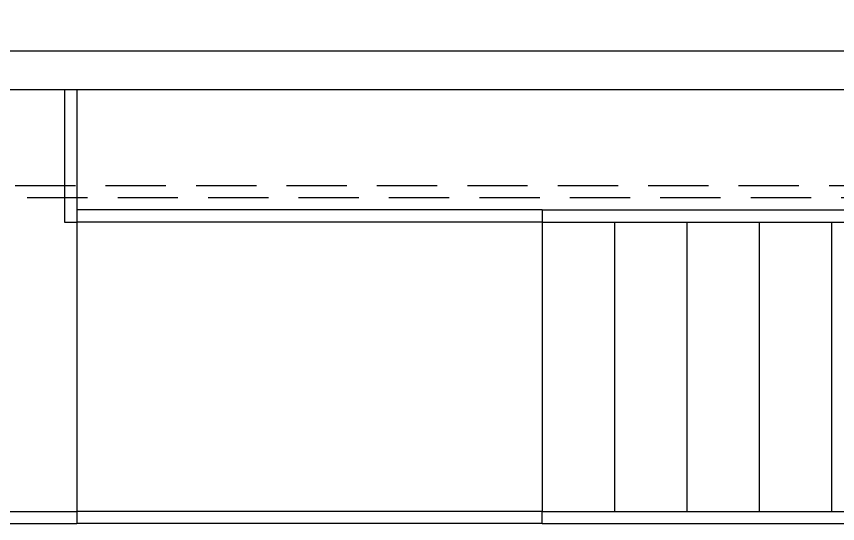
# Model space of a CAD drawing. Header units: metres. Extents: x -22 to 564, y 0 to 143.
# Drawn here: x 315.949 to 319.354, y 31.365 to 33.467 of the extents above; entities that cross this region are included whole.
import ezdxf

# ---------------------------------------------------------------- set-up
doc = ezdxf.new("R2010")
doc.units = ezdxf.units.M
doc.linetypes.add('XREF 3N NEURO-ONCOLOGIA$0$CONTINU', pattern=[0])
doc.linetypes.add('XREF 3N NEURO-ONCOLOGIA$0$DASHED2', pattern=[0.375, 0.25, -0.125])
for name, color, linetype in [('XREF 3N NEURO-ONCOLOGIA$0$CANCELES', 1, 'Continuous'), ('XREF 3N NEURO-ONCOLOGIA$0$ELEVADOR Y ESC', 8, 'Continuous'), ('XREF 3N NEURO-ONCOLOGIA$0$LAMINA MULTIPERFORADA', 9, 'Continuous'), ('XREF 3N NEURO-ONCOLOGIA$0$NOVIDESA', 11, 'Continuous')]:
    doc.layers.add(name, color=color, linetype=linetype)

# ---------------------------------------------------------------- blocks, each defined once
blk = doc.blocks.new('XREF 3N NEURO-ONCOLOGIA$0$A$C55e99183')
at = {"layer": 'XREF 3N NEURO-ONCOLOGIA$0$ELEVADOR Y ESC'}
for p, q in [((-23.61, 6.74, 0), (-23.61, -4.41, 0)), ((-23.56, 6.74, 0), (-23.56, -4.41, 0)), ((-21.81, -4.36, 0), (-22.36, -4.36, 0)), ((-22.36, -4.36, 0), (-22.36, -4.41, 0)), ((-23.56, -4.41, 0), (-23.61, -4.41, 0)), ((-22.36, -4.41, 0), (-23.56, -4.41, 0)), ((-21.81, -4.41, 0), (-22.36, -4.41, 0))]:
    blk.add_line(p, q, dxfattribs=at)
blk = doc.blocks.new('XREF 3N NEURO-ONCOLOGIA')
at = {"layer": 'XREF 3N NEURO-ONCOLOGIA$0$ELEVADOR Y ESC', "linetype": 'XREF 3N NEURO-ONCOLOGIA$0$CONTINU'}
for p, q in [((-0.9021, 19.1001, 0), (-0.902, 21.0301, 0)), ((-0.8521, 19.1001, 0), (-0.852, 21.0301, 0)), ((0.3479, 19.1001, 0), (0.3479, 21.0301, 0)), ((0.3979, 19.1001, 0), (0.3979, 21.0301, 0)), ((-0.902, 19.1001, 0), (-0.902, 7.9501, 0)), ((-0.902, 19.1001, 0), (-0.8521, 19.1001, 0)), ((0.3979, 19.1001, 0), (-0.8521, 19.1001, 0)), ((-0.852, 19.1001, 0), (-0.852, 7.9501, 0)), ((0.3479, 19.1001, 0), (0.3479, 9.8001, 0)), ((0.3979, 19.1001, 0), (0.3979, 9.8501, 0)), ((0.3479, 18.8001, 0), (-0.8521, 18.8001, 0)), ((0.3479, 18.5001, 0), (-0.8521, 18.5001, 0)), ((0.3479, 18.2001, 0), (-0.8521, 18.2001, 0)), ((0.3479, 17.9001, 0), (-0.8521, 17.9001, 0))]:
    blk.add_line(p, q, dxfattribs=at)
at = {"layer": 'XREF 3N NEURO-ONCOLOGIA$0$LAMINA MULTIPERFORADA', "linetype": 'XREF 3N NEURO-ONCOLOGIA$0$DASHED2', "elevation": 0}
for points in [[(0.448, 53.3501), (18.2205, 53.3501), (18.2205, 27.6805), (23.518, 27.6803), (23.518, -1.8899), (0.448, -1.8899)], [(0.498, 53.3001), (18.1705, 53.3001), (18.1705, 27.6305), (23.468, 27.6303), (23.468, -1.8399), (0.498, -1.8399)]]:
    blk.add_lwpolyline(points, close=True, dxfattribs=at)
at = {"layer": 'XREF 3N NEURO-ONCOLOGIA$0$NOVIDESA'}
for points in [[(0.898, 27.3901), (0.898, 15.8201)], [(1.058, 27.2301), (1.058, 15.9801)]]:
    blk.add_lwpolyline(points, dxfattribs=at)
at = {"layer": 'XREF 3N NEURO-ONCOLOGIA$0$CANCELES'}
blk.add_blockref('XREF 3N NEURO-ONCOLOGIA$0$A$C55e99183', (22.708, 25.4401), dxfattribs=at)

msp = doc.modelspace()

# ---------------------------------------------------------------- block references
at = {"rotation": 90}
msp.add_blockref('XREF 3N NEURO-ONCOLOGIA', (337.2286, 32.2671), dxfattribs=at)

doc.saveas('drawing.dxf')
